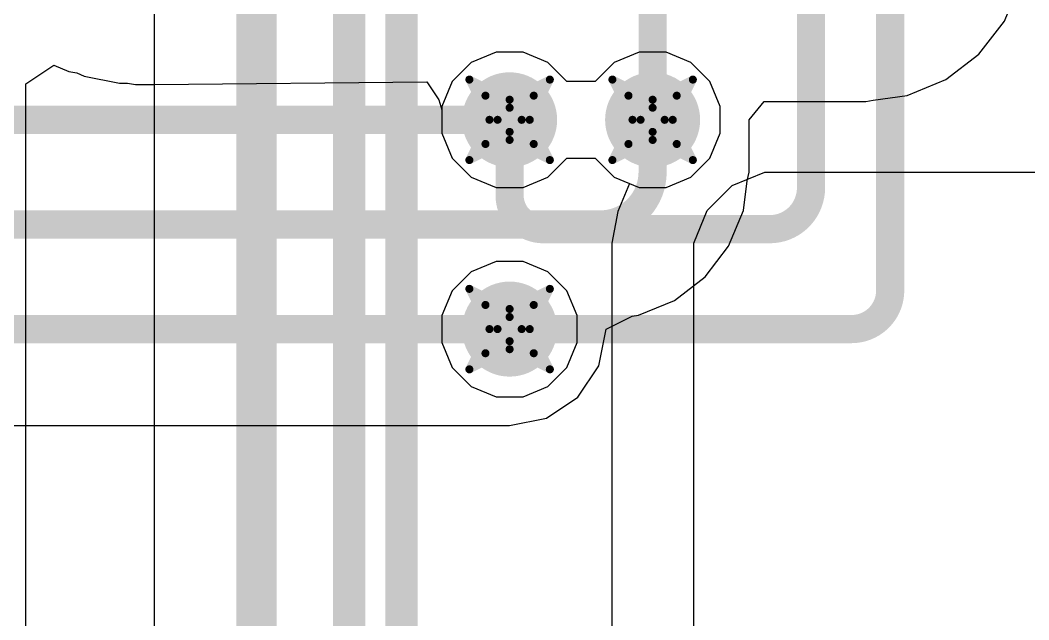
# Model space of a CAD drawing. Header units: inches. Extents: x -2 to 5376, y -4 to 5426.
# Drawn here: x 119.34 to 125.71, y 28.82 to 32.61 of the extents above; entities that cross this region are included whole.
import ezdxf

# ---------------------------------------------------------------- set-up
doc = ezdxf.new("R2010")
doc.units = ezdxf.units.IN
for name, color, linetype in [('Bottom Layer', 5, 'Continuous'), ('Drill Drawing', 1, 'Continuous'), ('Layer 1', 16, 'Continuous'), ('Layer 2', 76, 'Continuous'), ('Top Layer', 1, 'Continuous'), ('Via Holes', 16, 'Continuous')]:
    doc.layers.add(name, color=color, linetype=linetype)

msp = doc.modelspace()

# ---------------------------------------------------------------- hatches: boundary and pattern name
at = {"layer": 'Bottom Layer'}
h = msp.add_hatch(color=5, dxfattribs=at)
edge = h.paths.add_edge_path()
edge.add_arc((122.4338, 31.9786), 0.3, 0, 360)
h = msp.add_hatch(color=5, dxfattribs=at)
edge = h.paths.add_edge_path()
edge.add_arc((123.3366, 31.9786), 0.3, 0, 360)
h = msp.add_hatch(color=5, dxfattribs=at)
edge = h.paths.add_edge_path()
edge.add_arc((122.4338, 30.6578), 0.3, 0, 360)
at = {"layer": 'Layer 1'}
h = msp.add_hatch(color=16, dxfattribs=at)
edge = h.paths.add_edge_path()
edge.add_arc((122.4338, 31.9786), 0.3, 0, 360)
h = msp.add_hatch(color=16, dxfattribs=at)
edge = h.paths.add_edge_path()
edge.add_arc((123.3366, 31.9786), 0.3, 0, 360)
h = msp.add_hatch(color=16, dxfattribs=at)
edge = h.paths.add_edge_path()
edge.add_arc((122.4338, 30.6578), 0.3, 0, 360)
at = {"layer": 'Layer 2'}
h = msp.add_hatch(color=76, dxfattribs=at)
edge = h.paths.add_edge_path()
edge.add_arc((122.4338, 31.9786), 0.3, 0, 360)
h = msp.add_hatch(color=76, dxfattribs=at)
edge = h.paths.add_edge_path()
edge.add_arc((123.3366, 31.9786), 0.3, 0, 360)
h = msp.add_hatch(color=76, dxfattribs=at)
edge = h.paths.add_edge_path()
edge.add_arc((122.4338, 30.6578), 0.3, 0, 360)
at = {"layer": 'Top Layer'}
h = msp.add_hatch(color=1, dxfattribs=at)
edge = h.paths.add_edge_path()
edge.add_arc((122.4338, 31.9786), 0.3, 0, 360)
h = msp.add_hatch(color=1, dxfattribs=at)
edge = h.paths.add_edge_path()
edge.add_arc((123.3366, 31.9786), 0.3, 0, 360)
h = msp.add_hatch(color=1, dxfattribs=at)
edge = h.paths.add_edge_path()
edge.add_arc((122.4338, 30.6578), 0.3, 0, 360)
at = {"layer": 'Via Holes'}
h = msp.add_hatch(color=7, dxfattribs=at)
edge = h.paths.add_edge_path()
edge.add_arc((122.4338, 31.9786), 0.15, 0, 360)
h = msp.add_hatch(color=7, dxfattribs=at)
edge = h.paths.add_edge_path()
edge.add_arc((123.3366, 31.9786), 0.15, 0, 360)
h = msp.add_hatch(color=7, dxfattribs=at)
edge = h.paths.add_edge_path()
edge.add_arc((122.4338, 30.6578), 0.15, 0, 360)

# ---------------------------------------------------------------- linework, layer by layer
at = {"layer": 'Bottom Layer'}
for p, q in [((125.557, 32.6013), (125.6578, 32.8446)), ((125.3967, 32.3924), (125.557, 32.6013)), ((125.1878, 32.2322), (125.3967, 32.3924)), ((124.9446, 32.1314), (125.1878, 32.2322)), ((123.9452, 31.9786), (124.0399, 32.094)), ((124.0399, 32.094), (124.6836, 32.094)), ((124.6836, 32.094), (124.7291, 32.103)), ((124.7291, 32.103), (124.9446, 32.1314)), ((123.9452, 31.6484), (123.9452, 31.9786)), ((123.9343, 31.5935), (123.9452, 31.6484)), ((123.9096, 31.4064), (123.9343, 31.5935)), ((123.8162, 31.1808), (123.9096, 31.4064)), ((123.6676, 30.9872), (123.8162, 31.1808)), ((123.474, 30.8386), (123.6676, 30.9872)), ((123.2484, 30.7452), (123.474, 30.8386)), ((123.0424, 30.6578), (123.2074, 30.7398)), ((123.2074, 30.7398), (123.2484, 30.7452)), ((122.9961, 30.4249), (123.0424, 30.6578)), ((122.8642, 30.2275), (122.9961, 30.4249)), ((122.6667, 30.0955), (122.8642, 30.2275)), ((122.4338, 30.0492), (122.6667, 30.0955)), ((110.8185, 30.0492), (122.4338, 30.0492))]:
    msp.add_line(p, q, dxfattribs=at)
for points in [[(109.3635, 31.9786, 0.1778, 0.1778, 0), (122.4338, 31.9786, 0.1778, 0.1778, 0)], [(123.3366, 31.6484, 0.1778, 0.1778, 0), (123.3366, 31.9786, 0.1778, 0.1778, 0)], [(123.3366, 31.6484, 0.1778, 0.1778, -0.414214), (123.0064, 31.3182, 0.1778, 0.1778, 0)], [(108.204, 31.3182, 0.1778, 0.1778, 0), (123.0064, 31.3182, 0.1778, 0.1778, 0)], [(106.9343, 30.6578, 0.1778, 0.1778, 0), (122.4338, 30.6578, 0.1778, 0.1778, 0)]]:
    msp.add_lwpolyline(points, format="xyseb", dxfattribs=at)
for points in [[(122.3894, 31.9786, 0.0889, 0.0889, 1), (122.4783, 31.9786, 0.0889, 0.0889, 1)], [(123.2922, 31.9786, 0.0889, 0.0889, 1), (123.3811, 31.9786, 0.0889, 0.0889, 1)], [(123.2922, 31.6484, 0.0889, 0.0889, 1), (123.3811, 31.6484, 0.0889, 0.0889, 1)], [(123.2922, 31.6484, 0.0889, 0.0889, 1), (123.3811, 31.6484, 0.0889, 0.0889, 1)], [(122.962, 31.3182, 0.0889, 0.0889, 1), (123.0509, 31.3182, 0.0889, 0.0889, 1)], [(122.962, 31.3182, 0.0889, 0.0889, 1), (123.0509, 31.3182, 0.0889, 0.0889, 1)], [(122.3894, 30.6578, 0.0889, 0.0889, 1), (122.4783, 30.6578, 0.0889, 0.0889, 1)]]:
    msp.add_lwpolyline(points, format="xyseb", close=True, dxfattribs=at)
at = {"layer": 'Drill Drawing'}
for points in [[(122.1798, 32.2326, 0.0508, 0.0508, 0), (122.4338, 32.1056, 0.0508, 0.0508, 0)], [(122.1798, 32.2326, 0.0508, 0.0508, 0), (122.3068, 31.9786, 0.0508, 0.0508, 0)], [(122.4338, 32.1056, 0.0508, 0.0508, 0), (122.6878, 32.2326, 0.0508, 0.0508, 0)], [(122.5608, 31.9786, 0.0508, 0.0508, 0), (122.6878, 32.2326, 0.0508, 0.0508, 0)], [(123.0826, 32.2326, 0.0508, 0.0508, 0), (123.3366, 32.1056, 0.0508, 0.0508, 0)], [(123.0826, 32.2326, 0.0508, 0.0508, 0), (123.2096, 31.9786, 0.0508, 0.0508, 0)], [(123.3366, 32.1056, 0.0508, 0.0508, 0), (123.5906, 32.2326, 0.0508, 0.0508, 0)], [(123.4636, 31.9786, 0.0508, 0.0508, 0), (123.5906, 32.2326, 0.0508, 0.0508, 0)], [(122.2814, 32.131, 0.0508, 0.0508, 0), (122.4338, 32.0548, 0.0508, 0.0508, 0)], [(122.2814, 32.131, 0.0508, 0.0508, 0), (122.3576, 31.9786, 0.0508, 0.0508, 0)], [(122.4338, 32.0548, 0.0508, 0.0508, 0), (122.5862, 32.131, 0.0508, 0.0508, 0)], [(122.51, 31.9786, 0.0508, 0.0508, 0), (122.5862, 32.131, 0.0508, 0.0508, 0)], [(123.1842, 32.131, 0.0508, 0.0508, 0), (123.3366, 32.0548, 0.0508, 0.0508, 0)], [(123.1842, 32.131, 0.0508, 0.0508, 0), (123.2604, 31.9786, 0.0508, 0.0508, 0)], [(123.3366, 32.0548, 0.0508, 0.0508, 0), (123.489, 32.131, 0.0508, 0.0508, 0)], [(123.4128, 31.9786, 0.0508, 0.0508, 0), (123.489, 32.131, 0.0508, 0.0508, 0)], [(122.1798, 31.7246, 0.0508, 0.0508, 0), (122.3068, 31.9786, 0.0508, 0.0508, 0)], [(122.2814, 31.8262, 0.0508, 0.0508, 0), (122.3576, 31.9786, 0.0508, 0.0508, 0)], [(122.51, 31.9786, 0.0508, 0.0508, 0), (122.5862, 31.8262, 0.0508, 0.0508, 0)], [(122.5608, 31.9786, 0.0508, 0.0508, 0), (122.6878, 31.7246, 0.0508, 0.0508, 0)], [(123.0826, 31.7246, 0.0508, 0.0508, 0), (123.2096, 31.9786, 0.0508, 0.0508, 0)], [(123.1842, 31.8262, 0.0508, 0.0508, 0), (123.2604, 31.9786, 0.0508, 0.0508, 0)], [(123.4128, 31.9786, 0.0508, 0.0508, 0), (123.489, 31.8262, 0.0508, 0.0508, 0)], [(123.4636, 31.9786, 0.0508, 0.0508, 0), (123.5906, 31.7246, 0.0508, 0.0508, 0)], [(122.2814, 31.8262, 0.0508, 0.0508, 0), (122.4338, 31.9024, 0.0508, 0.0508, 0)], [(122.4338, 31.9024, 0.0508, 0.0508, 0), (122.5862, 31.8262, 0.0508, 0.0508, 0)], [(123.1842, 31.8262, 0.0508, 0.0508, 0), (123.3366, 31.9024, 0.0508, 0.0508, 0)], [(123.3366, 31.9024, 0.0508, 0.0508, 0), (123.489, 31.8262, 0.0508, 0.0508, 0)], [(122.1798, 31.7246, 0.0508, 0.0508, 0), (122.4338, 31.8516, 0.0508, 0.0508, 0)], [(122.4338, 31.8516, 0.0508, 0.0508, 0), (122.6878, 31.7246, 0.0508, 0.0508, 0)], [(123.0826, 31.7246, 0.0508, 0.0508, 0), (123.3366, 31.8516, 0.0508, 0.0508, 0)], [(123.3366, 31.8516, 0.0508, 0.0508, 0), (123.5906, 31.7246, 0.0508, 0.0508, 0)], [(122.1798, 30.9118, 0.0508, 0.0508, 0), (122.4338, 30.7848, 0.0508, 0.0508, 0)], [(122.1798, 30.9118, 0.0508, 0.0508, 0), (122.3068, 30.6578, 0.0508, 0.0508, 0)], [(122.4338, 30.7848, 0.0508, 0.0508, 0), (122.6878, 30.9118, 0.0508, 0.0508, 0)], [(122.5608, 30.6578, 0.0508, 0.0508, 0), (122.6878, 30.9118, 0.0508, 0.0508, 0)], [(122.2814, 30.8102, 0.0508, 0.0508, 0), (122.4338, 30.734, 0.0508, 0.0508, 0)], [(122.2814, 30.8102, 0.0508, 0.0508, 0), (122.3576, 30.6578, 0.0508, 0.0508, 0)], [(122.4338, 30.734, 0.0508, 0.0508, 0), (122.5862, 30.8102, 0.0508, 0.0508, 0)], [(122.51, 30.6578, 0.0508, 0.0508, 0), (122.5862, 30.8102, 0.0508, 0.0508, 0)], [(122.1798, 30.4038, 0.0508, 0.0508, 0), (122.3068, 30.6578, 0.0508, 0.0508, 0)], [(122.2814, 30.5054, 0.0508, 0.0508, 0), (122.3576, 30.6578, 0.0508, 0.0508, 0)], [(122.51, 30.6578, 0.0508, 0.0508, 0), (122.5862, 30.5054, 0.0508, 0.0508, 0)], [(122.5608, 30.6578, 0.0508, 0.0508, 0), (122.6878, 30.4038, 0.0508, 0.0508, 0)], [(122.2814, 30.5054, 0.0508, 0.0508, 0), (122.4338, 30.5816, 0.0508, 0.0508, 0)], [(122.4338, 30.5816, 0.0508, 0.0508, 0), (122.5862, 30.5054, 0.0508, 0.0508, 0)], [(122.1798, 30.4038, 0.0508, 0.0508, 0), (122.4338, 30.5308, 0.0508, 0.0508, 0)], [(122.4338, 30.5308, 0.0508, 0.0508, 0), (122.6878, 30.4038, 0.0508, 0.0508, 0)]]:
    msp.add_lwpolyline(points, format="xyseb", dxfattribs=at)
for points in [[(122.1671, 32.2326, 0.0254, 0.0254, 1), (122.1925, 32.2326, 0.0254, 0.0254, 1)], [(122.1671, 32.2326, 0.0254, 0.0254, 1), (122.1925, 32.2326, 0.0254, 0.0254, 1)], [(122.6751, 32.2326, 0.0254, 0.0254, 1), (122.7005, 32.2326, 0.0254, 0.0254, 1)], [(122.6751, 32.2326, 0.0254, 0.0254, 1), (122.7005, 32.2326, 0.0254, 0.0254, 1)], [(123.0699, 32.2326, 0.0254, 0.0254, 1), (123.0953, 32.2326, 0.0254, 0.0254, 1)], [(123.0699, 32.2326, 0.0254, 0.0254, 1), (123.0953, 32.2326, 0.0254, 0.0254, 1)], [(123.5779, 32.2326, 0.0254, 0.0254, 1), (123.6033, 32.2326, 0.0254, 0.0254, 1)], [(123.5779, 32.2326, 0.0254, 0.0254, 1), (123.6033, 32.2326, 0.0254, 0.0254, 1)], [(122.2687, 32.131, 0.0254, 0.0254, 1), (122.2941, 32.131, 0.0254, 0.0254, 1)], [(122.2687, 32.131, 0.0254, 0.0254, 1), (122.2941, 32.131, 0.0254, 0.0254, 1)], [(122.4211, 32.1056, 0.0254, 0.0254, 1), (122.4465, 32.1056, 0.0254, 0.0254, 1)], [(122.4211, 32.1056, 0.0254, 0.0254, 1), (122.4465, 32.1056, 0.0254, 0.0254, 1)], [(122.5735, 32.131, 0.0254, 0.0254, 1), (122.5989, 32.131, 0.0254, 0.0254, 1)], [(122.5735, 32.131, 0.0254, 0.0254, 1), (122.5989, 32.131, 0.0254, 0.0254, 1)], [(123.1715, 32.131, 0.0254, 0.0254, 1), (123.1969, 32.131, 0.0254, 0.0254, 1)], [(123.1715, 32.131, 0.0254, 0.0254, 1), (123.1969, 32.131, 0.0254, 0.0254, 1)], [(123.3239, 32.1056, 0.0254, 0.0254, 1), (123.3493, 32.1056, 0.0254, 0.0254, 1)], [(123.3239, 32.1056, 0.0254, 0.0254, 1), (123.3493, 32.1056, 0.0254, 0.0254, 1)], [(123.4763, 32.131, 0.0254, 0.0254, 1), (123.5017, 32.131, 0.0254, 0.0254, 1)], [(123.4763, 32.131, 0.0254, 0.0254, 1), (123.5017, 32.131, 0.0254, 0.0254, 1)], [(122.4211, 32.0548, 0.0254, 0.0254, 1), (122.4465, 32.0548, 0.0254, 0.0254, 1)], [(122.4211, 32.0548, 0.0254, 0.0254, 1), (122.4465, 32.0548, 0.0254, 0.0254, 1)], [(123.3239, 32.0548, 0.0254, 0.0254, 1), (123.3493, 32.0548, 0.0254, 0.0254, 1)], [(123.3239, 32.0548, 0.0254, 0.0254, 1), (123.3493, 32.0548, 0.0254, 0.0254, 1)], [(122.2941, 31.9786, 0.0254, 0.0254, 1), (122.3195, 31.9786, 0.0254, 0.0254, 1)], [(122.2941, 31.9786, 0.0254, 0.0254, 1), (122.3195, 31.9786, 0.0254, 0.0254, 1)], [(122.3449, 31.9786, 0.0254, 0.0254, 1), (122.3703, 31.9786, 0.0254, 0.0254, 1)], [(122.3449, 31.9786, 0.0254, 0.0254, 1), (122.3703, 31.9786, 0.0254, 0.0254, 1)], [(122.4973, 31.9786, 0.0254, 0.0254, 1), (122.5227, 31.9786, 0.0254, 0.0254, 1)], [(122.4973, 31.9786, 0.0254, 0.0254, 1), (122.5227, 31.9786, 0.0254, 0.0254, 1)], [(122.5481, 31.9786, 0.0254, 0.0254, 1), (122.5735, 31.9786, 0.0254, 0.0254, 1)], [(122.5481, 31.9786, 0.0254, 0.0254, 1), (122.5735, 31.9786, 0.0254, 0.0254, 1)], [(123.1969, 31.9786, 0.0254, 0.0254, 1), (123.2223, 31.9786, 0.0254, 0.0254, 1)], [(123.1969, 31.9786, 0.0254, 0.0254, 1), (123.2223, 31.9786, 0.0254, 0.0254, 1)], [(123.2477, 31.9786, 0.0254, 0.0254, 1), (123.2731, 31.9786, 0.0254, 0.0254, 1)], [(123.2477, 31.9786, 0.0254, 0.0254, 1), (123.2731, 31.9786, 0.0254, 0.0254, 1)], [(123.4001, 31.9786, 0.0254, 0.0254, 1), (123.4255, 31.9786, 0.0254, 0.0254, 1)], [(123.4001, 31.9786, 0.0254, 0.0254, 1), (123.4255, 31.9786, 0.0254, 0.0254, 1)], [(123.4509, 31.9786, 0.0254, 0.0254, 1), (123.4763, 31.9786, 0.0254, 0.0254, 1)], [(123.4509, 31.9786, 0.0254, 0.0254, 1), (123.4763, 31.9786, 0.0254, 0.0254, 1)], [(122.4211, 31.9024, 0.0254, 0.0254, 1), (122.4465, 31.9024, 0.0254, 0.0254, 1)], [(122.4211, 31.9024, 0.0254, 0.0254, 1), (122.4465, 31.9024, 0.0254, 0.0254, 1)], [(123.3239, 31.9024, 0.0254, 0.0254, 1), (123.3493, 31.9024, 0.0254, 0.0254, 1)], [(123.3239, 31.9024, 0.0254, 0.0254, 1), (123.3493, 31.9024, 0.0254, 0.0254, 1)], [(122.2687, 31.8262, 0.0254, 0.0254, 1), (122.2941, 31.8262, 0.0254, 0.0254, 1)], [(122.2687, 31.8262, 0.0254, 0.0254, 1), (122.2941, 31.8262, 0.0254, 0.0254, 1)], [(122.4211, 31.8516, 0.0254, 0.0254, 1), (122.4465, 31.8516, 0.0254, 0.0254, 1)], [(122.4211, 31.8516, 0.0254, 0.0254, 1), (122.4465, 31.8516, 0.0254, 0.0254, 1)], [(122.5735, 31.8262, 0.0254, 0.0254, 1), (122.5989, 31.8262, 0.0254, 0.0254, 1)], [(122.5735, 31.8262, 0.0254, 0.0254, 1), (122.5989, 31.8262, 0.0254, 0.0254, 1)], [(123.1715, 31.8262, 0.0254, 0.0254, 1), (123.1969, 31.8262, 0.0254, 0.0254, 1)], [(123.1715, 31.8262, 0.0254, 0.0254, 1), (123.1969, 31.8262, 0.0254, 0.0254, 1)], [(123.3239, 31.8516, 0.0254, 0.0254, 1), (123.3493, 31.8516, 0.0254, 0.0254, 1)], [(123.3239, 31.8516, 0.0254, 0.0254, 1), (123.3493, 31.8516, 0.0254, 0.0254, 1)], [(123.4763, 31.8262, 0.0254, 0.0254, 1), (123.5017, 31.8262, 0.0254, 0.0254, 1)], [(123.4763, 31.8262, 0.0254, 0.0254, 1), (123.5017, 31.8262, 0.0254, 0.0254, 1)], [(122.1671, 31.7246, 0.0254, 0.0254, 1), (122.1925, 31.7246, 0.0254, 0.0254, 1)], [(122.1671, 31.7246, 0.0254, 0.0254, 1), (122.1925, 31.7246, 0.0254, 0.0254, 1)], [(122.6751, 31.7246, 0.0254, 0.0254, 1), (122.7005, 31.7246, 0.0254, 0.0254, 1)], [(122.6751, 31.7246, 0.0254, 0.0254, 1), (122.7005, 31.7246, 0.0254, 0.0254, 1)], [(123.0699, 31.7246, 0.0254, 0.0254, 1), (123.0953, 31.7246, 0.0254, 0.0254, 1)], [(123.0699, 31.7246, 0.0254, 0.0254, 1), (123.0953, 31.7246, 0.0254, 0.0254, 1)], [(123.5779, 31.7246, 0.0254, 0.0254, 1), (123.6033, 31.7246, 0.0254, 0.0254, 1)], [(123.5779, 31.7246, 0.0254, 0.0254, 1), (123.6033, 31.7246, 0.0254, 0.0254, 1)], [(122.1671, 30.9118, 0.0254, 0.0254, 1), (122.1925, 30.9118, 0.0254, 0.0254, 1)], [(122.1671, 30.9118, 0.0254, 0.0254, 1), (122.1925, 30.9118, 0.0254, 0.0254, 1)], [(122.6751, 30.9118, 0.0254, 0.0254, 1), (122.7005, 30.9118, 0.0254, 0.0254, 1)], [(122.6751, 30.9118, 0.0254, 0.0254, 1), (122.7005, 30.9118, 0.0254, 0.0254, 1)], [(122.2687, 30.8102, 0.0254, 0.0254, 1), (122.2941, 30.8102, 0.0254, 0.0254, 1)], [(122.2687, 30.8102, 0.0254, 0.0254, 1), (122.2941, 30.8102, 0.0254, 0.0254, 1)], [(122.5735, 30.8102, 0.0254, 0.0254, 1), (122.5989, 30.8102, 0.0254, 0.0254, 1)], [(122.5735, 30.8102, 0.0254, 0.0254, 1), (122.5989, 30.8102, 0.0254, 0.0254, 1)], [(122.4211, 30.7848, 0.0254, 0.0254, 1), (122.4465, 30.7848, 0.0254, 0.0254, 1)], [(122.4211, 30.7848, 0.0254, 0.0254, 1), (122.4465, 30.7848, 0.0254, 0.0254, 1)], [(122.4211, 30.734, 0.0254, 0.0254, 1), (122.4465, 30.734, 0.0254, 0.0254, 1)], [(122.4211, 30.734, 0.0254, 0.0254, 1), (122.4465, 30.734, 0.0254, 0.0254, 1)], [(122.2941, 30.6578, 0.0254, 0.0254, 1), (122.3195, 30.6578, 0.0254, 0.0254, 1)], [(122.2941, 30.6578, 0.0254, 0.0254, 1), (122.3195, 30.6578, 0.0254, 0.0254, 1)], [(122.3449, 30.6578, 0.0254, 0.0254, 1), (122.3703, 30.6578, 0.0254, 0.0254, 1)], [(122.3449, 30.6578, 0.0254, 0.0254, 1), (122.3703, 30.6578, 0.0254, 0.0254, 1)], [(122.4973, 30.6578, 0.0254, 0.0254, 1), (122.5227, 30.6578, 0.0254, 0.0254, 1)], [(122.4973, 30.6578, 0.0254, 0.0254, 1), (122.5227, 30.6578, 0.0254, 0.0254, 1)], [(122.5481, 30.6578, 0.0254, 0.0254, 1), (122.5735, 30.6578, 0.0254, 0.0254, 1)], [(122.5481, 30.6578, 0.0254, 0.0254, 1), (122.5735, 30.6578, 0.0254, 0.0254, 1)], [(122.4211, 30.5816, 0.0254, 0.0254, 1), (122.4465, 30.5816, 0.0254, 0.0254, 1)], [(122.4211, 30.5816, 0.0254, 0.0254, 1), (122.4465, 30.5816, 0.0254, 0.0254, 1)], [(122.2687, 30.5054, 0.0254, 0.0254, 1), (122.2941, 30.5054, 0.0254, 0.0254, 1)], [(122.2687, 30.5054, 0.0254, 0.0254, 1), (122.2941, 30.5054, 0.0254, 0.0254, 1)], [(122.4211, 30.5308, 0.0254, 0.0254, 1), (122.4465, 30.5308, 0.0254, 0.0254, 1)], [(122.4211, 30.5308, 0.0254, 0.0254, 1), (122.4465, 30.5308, 0.0254, 0.0254, 1)], [(122.5735, 30.5054, 0.0254, 0.0254, 1), (122.5989, 30.5054, 0.0254, 0.0254, 1)], [(122.5735, 30.5054, 0.0254, 0.0254, 1), (122.5989, 30.5054, 0.0254, 0.0254, 1)], [(122.1671, 30.4038, 0.0254, 0.0254, 1), (122.1925, 30.4038, 0.0254, 0.0254, 1)], [(122.1671, 30.4038, 0.0254, 0.0254, 1), (122.1925, 30.4038, 0.0254, 0.0254, 1)], [(122.6751, 30.4038, 0.0254, 0.0254, 1), (122.7005, 30.4038, 0.0254, 0.0254, 1)], [(122.6751, 30.4038, 0.0254, 0.0254, 1), (122.7005, 30.4038, 0.0254, 0.0254, 1)]]:
    msp.add_lwpolyline(points, format="xyseb", close=True, dxfattribs=at)
at = {"layer": 'Layer 1'}
for p, q in [((122.3489, 32.4056), (122.192, 32.3406)), ((122.5188, 32.4056), (122.3489, 32.4056)), ((122.6757, 32.3406), (122.5188, 32.4056)), ((123.2517, 32.4056), (123.0947, 32.3406)), ((123.4215, 32.4056), (123.2517, 32.4056)), ((123.5785, 32.3406), (123.4215, 32.4056)), ((122.192, 32.3406), (122.0718, 32.2205)), ((122.7958, 32.2205), (122.6757, 32.3406)), ((123.0947, 32.3406), (122.9746, 32.2205)), ((123.6986, 32.2205), (123.5785, 32.3406)), ((122.0718, 32.2205), (122.0068, 32.0635)), ((122.9746, 32.2205), (122.7958, 32.2205)), ((123.7636, 32.0635), (123.6986, 32.2205)), ((122.0068, 32.0635), (122.0068, 31.8937)), ((123.7636, 31.8937), (123.7636, 32.0635)), ((122.0068, 31.8937), (122.0718, 31.7367)), ((123.6986, 31.7367), (123.7636, 31.8937)), ((122.0718, 31.7367), (122.192, 31.6166)), ((122.6757, 31.6166), (122.7958, 31.7367)), ((122.7958, 31.7367), (122.9746, 31.7367)), ((122.9746, 31.7367), (123.0947, 31.6166)), ((123.5785, 31.6166), (123.6986, 31.7367)), ((122.192, 31.6166), (122.3489, 31.5516)), ((122.5188, 31.5516), (122.6757, 31.6166)), ((123.0947, 31.6166), (123.2517, 31.5516)), ((123.4215, 31.5516), (123.5785, 31.6166)), ((122.3489, 31.5516), (122.5188, 31.5516)), ((123.2517, 31.5516), (123.4215, 31.5516)), ((122.3489, 31.0848), (122.192, 31.0198)), ((122.5188, 31.0848), (122.3489, 31.0848)), ((122.6757, 31.0198), (122.5188, 31.0848)), ((122.192, 31.0198), (122.0718, 30.8997)), ((122.7958, 30.8997), (122.6757, 31.0198)), ((122.0718, 30.8997), (122.0068, 30.7427)), ((122.8608, 30.7427), (122.7958, 30.8997)), ((122.0068, 30.7427), (122.0068, 30.5729)), ((122.8608, 30.5729), (122.8608, 30.7427)), ((122.0068, 30.5729), (122.0718, 30.4159)), ((122.7958, 30.4159), (122.8608, 30.5729)), ((122.0718, 30.4159), (122.192, 30.2958)), ((122.6757, 30.2958), (122.7958, 30.4159)), ((122.192, 30.2958), (122.3489, 30.2308)), ((122.5188, 30.2308), (122.6757, 30.2958)), ((122.3489, 30.2308), (122.5188, 30.2308))]:
    msp.add_line(p, q, dxfattribs=at)
at = {"layer": 'Layer 2'}
for p, q in [((119.379, 32.2047), (119.5568, 32.3235)), ((119.5568, 32.3235), (119.6508, 32.2846)), ((119.6508, 32.2846), (119.7008, 32.2746)), ((119.7008, 32.2746), (119.748, 32.2551)), ((119.748, 32.2551), (119.9713, 32.2107)), ((119.379, 16.1407), (119.379, 32.2047)), ((119.9713, 32.2107), (120.0224, 32.2107)), ((120.0224, 32.2107), (120.0724, 32.2007)), ((120.0724, 32.2007), (120.1863, 32.2007)), ((120.1863, 32.2007), (120.1889, 32.2012)), ((120.1889, 32.2012), (120.1916, 32.2007)), ((120.1916, 32.2007), (121.9103, 32.2182)), ((121.9103, 32.2182), (121.9875, 32.1041)), ((121.9875, 32.1041), (122.0068, 32.0414)), ((122.0068, 32.0414), (122.0068, 31.8937)), ((122.0068, 31.8937), (122.0718, 31.7367)), ((122.0718, 31.7367), (122.192, 31.6166)), ((122.6757, 31.6166), (122.7958, 31.7367)), ((122.7958, 31.7367), (122.9746, 31.7367)), ((122.9746, 31.7367), (123.0947, 31.6166)), ((123.8387, 31.5633), (124.044, 31.6484)), ((124.044, 31.6484), (124.1552, 31.6484)), ((124.1552, 31.6484), (124.1552, 31.6484)), ((124.1552, 31.6484), (131.0627, 31.6484)), ((122.192, 31.6166), (122.3489, 31.5516)), ((122.5188, 31.5516), (122.6757, 31.6166)), ((123.0947, 31.6166), (123.1914, 31.5766)), ((122.3489, 31.5516), (122.5188, 31.5516)), ((123.1914, 31.5766), (123.1179, 31.399)), ((123.6815, 31.4061), (123.8387, 31.5633)), ((123.1179, 31.399), (123.0784, 31.2008)), ((123.5964, 31.2008), (123.6815, 31.4061)), ((123.0784, 31.2008), (123.0784, 31.0896)), ((123.5964, 31.0896), (123.5964, 31.2008)), ((122.3489, 31.0848), (122.192, 31.0198)), ((122.5188, 31.0848), (122.3489, 31.0848)), ((122.6757, 31.0198), (122.5188, 31.0848)), ((123.0784, 31.0896), (123.0784, 24.1808)), ((123.5964, 24.1808), (123.5964, 31.0896)), ((122.192, 31.0198), (122.0718, 30.8997)), ((122.7958, 30.8997), (122.6757, 31.0198)), ((122.0718, 30.8997), (122.0068, 30.7427)), ((122.8608, 30.7427), (122.7958, 30.8997)), ((122.0068, 30.7427), (122.0068, 30.5729)), ((122.8608, 30.5729), (122.8608, 30.7427)), ((122.0068, 30.5729), (122.0718, 30.4159)), ((122.7958, 30.4159), (122.8608, 30.5729)), ((122.0718, 30.4159), (122.192, 30.2958)), ((122.6757, 30.2958), (122.7958, 30.4159)), ((122.192, 30.2958), (122.3489, 30.2308)), ((122.5188, 30.2308), (122.6757, 30.2958)), ((122.3489, 30.2308), (122.5188, 30.2308))]:
    msp.add_line(p, q, dxfattribs=at)
at = {"layer": 'Top Layer'}
msp.add_line((120.1892, 34.6936), (120.1892, 26.7441), dxfattribs=at)
for points in [[(123.3366, 31.9786, 0.1778, 0.1778, 0), (123.3366, 35.9204, 0.1778, 0.1778, 0)], [(124.3366, 31.5494, 0.1778, 0.1778, 0), (124.3366, 35.9204, 0.1778, 0.1778, 0)], [(124.8366, 30.9018, 0.1778, 0.1778, 0), (124.8366, 35.9204, 0.1778, 0.1778, 0)], [(121.4215, 28.3379, 0.2032, 0.2032, 0), (121.4215, 35.8355, 0.2032, 0.2032, 0)], [(121.7517, 28.3379, 0.2032, 0.2032, 0), (121.7517, 35.8355, 0.2032, 0.2032, 0)], [(120.8366, 26.7441, 0.254, 0.254, 0), (120.8366, 35.0236, 0.254, 0.254, 0)], [(122.4338, 31.5001, 0.1778, 0.1778, 0), (122.4338, 31.9786, 0.1778, 0.1778, 0)], [(122.6457, 31.2882, 0.1778, 0.1778, -0.414214), (122.4338, 31.5001, 0.1778, 0.1778, 0)], [(124.3366, 31.5494, 0.1778, 0.1778, -0.414214), (124.0754, 31.2882, 0.1778, 0.1778, 0)], [(122.6457, 31.2882, 0.1778, 0.1778, 0), (124.0754, 31.2882, 0.1778, 0.1778, 0)], [(124.8366, 30.9018, 0.1778, 0.1778, -0.414214), (124.5926, 30.6578, 0.1778, 0.1778, 0)], [(122.4338, 30.6578, 0.1778, 0.1778, 0), (124.5926, 30.6578, 0.1778, 0.1778, 0)]]:
    msp.add_lwpolyline(points, format="xyseb", dxfattribs=at)
for points in [[(122.3894, 31.9786, 0.0889, 0.0889, 1), (122.4783, 31.9786, 0.0889, 0.0889, 1)], [(123.2922, 31.9786, 0.0889, 0.0889, 1), (123.3811, 31.9786, 0.0889, 0.0889, 1)], [(122.3894, 31.5001, 0.0889, 0.0889, 1), (122.4783, 31.5001, 0.0889, 0.0889, 1)], [(122.3894, 31.5001, 0.0889, 0.0889, 1), (122.4783, 31.5001, 0.0889, 0.0889, 1)], [(124.2922, 31.5494, 0.0889, 0.0889, 1), (124.3811, 31.5494, 0.0889, 0.0889, 1)], [(124.2922, 31.5494, 0.0889, 0.0889, 1), (124.3811, 31.5494, 0.0889, 0.0889, 1)], [(122.6012, 31.2882, 0.0889, 0.0889, 1), (122.6901, 31.2882, 0.0889, 0.0889, 1)], [(122.6012, 31.2882, 0.0889, 0.0889, 1), (122.6901, 31.2882, 0.0889, 0.0889, 1)], [(124.031, 31.2882, 0.0889, 0.0889, 1), (124.1199, 31.2882, 0.0889, 0.0889, 1)], [(124.031, 31.2882, 0.0889, 0.0889, 1), (124.1199, 31.2882, 0.0889, 0.0889, 1)], [(124.7922, 30.9018, 0.0889, 0.0889, 1), (124.8811, 30.9018, 0.0889, 0.0889, 1)], [(124.7922, 30.9018, 0.0889, 0.0889, 1), (124.8811, 30.9018, 0.0889, 0.0889, 1)], [(122.3894, 30.6578, 0.0889, 0.0889, 1), (122.4783, 30.6578, 0.0889, 0.0889, 1)], [(124.5481, 30.6578, 0.0889, 0.0889, 1), (124.637, 30.6578, 0.0889, 0.0889, 1)], [(124.5481, 30.6578, 0.0889, 0.0889, 1), (124.637, 30.6578, 0.0889, 0.0889, 1)]]:
    msp.add_lwpolyline(points, format="xyseb", close=True, dxfattribs=at)

doc.saveas('drawing.dxf')
